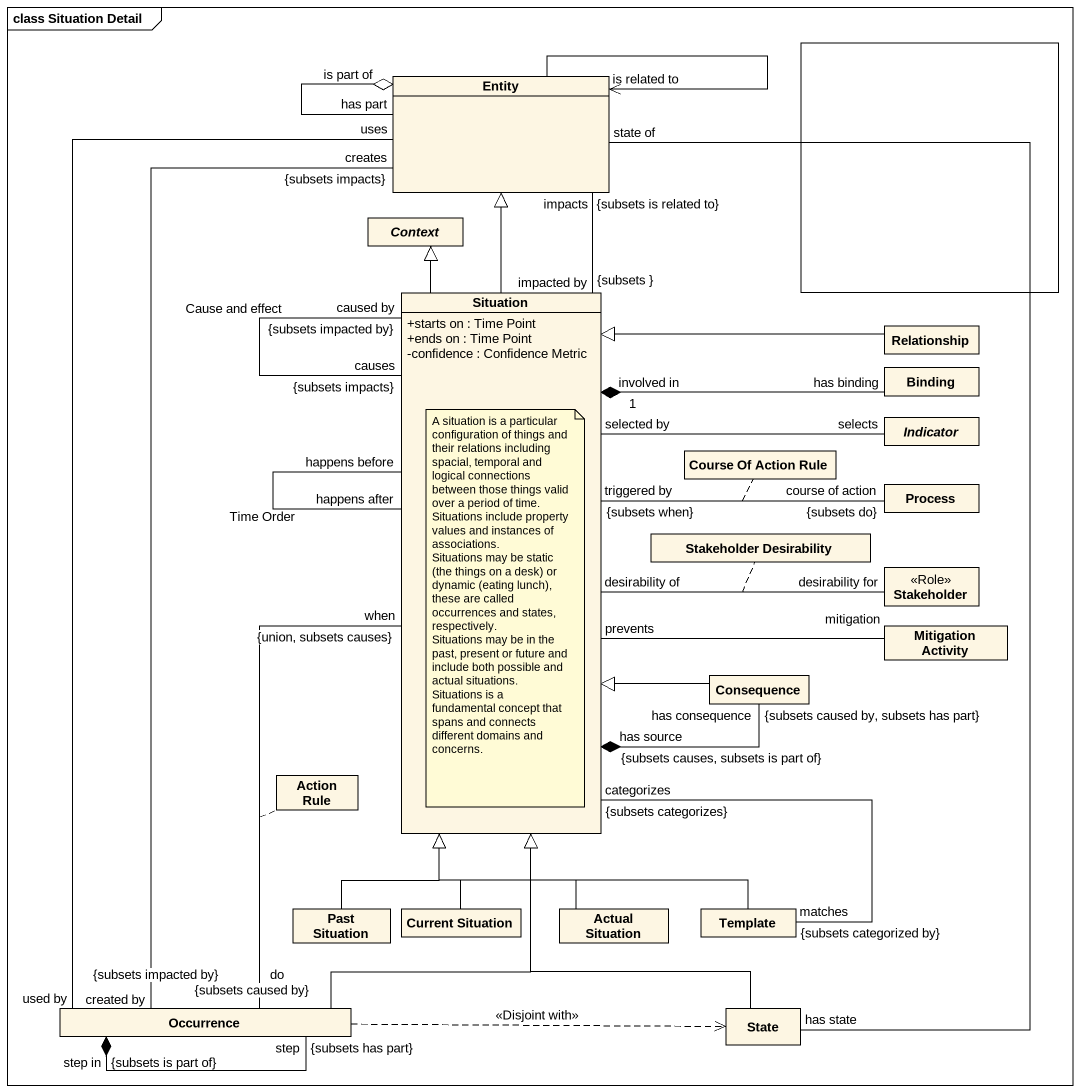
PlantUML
@startuml
mainframe class Situation Detail
allowmixing
hide circle
hide empty members
skinparam classAttributeIconSize 0
rectangle " " as rectangle1
class "Entity" as Entity_
abstract class Context
class Situation {
  +starts on : Time Point
  +ends on : Time Point
  -confidence : Confidence Metric
}
class Relationship
class Binding
abstract class Indicator
class "Course Of Action Rule" as Course_Of_Action_Rule
class "Process" as Process_
class "Stakeholder Desirability" as Stakeholder_Desirability
class Stakeholder <<Role>>
class "Mitigation Activity" as Mitigation_Activity
class Consequence
class "Action Rule" as Action_Rule
class "Past Situation" as Past_Situation
class "Current Situation" as Current_Situation
class "Actual Situation" as Actual_Situation
class Template
class Occurrence
class "State" as State_
Entity_ "is part of" o-- "has part" Entity_
Entity_ --> "is related to" Entity_
Situation -up-|> Entity_
Situation "impacted by\n{subsets }" -up- "impacts\n{subsets is related to}" Entity_
Situation -up-|> Context
Situation "happens before" -- "happens after" Situation : Time Order
Situation "causes\n{subsets impacts}" -- "caused by\n{subsets impacted by}" Situation : Cause and effect
Situation "triggered by\n{subsets when}" -right- "course of action\n{subsets do}" Process_
(Situation, Process_) .. Course_Of_Action_Rule
Situation "has source\n{subsets causes, subsets is part of}" *-right- "has consequence\n{subsets caused by, subsets has part}" Consequence
Relationship -left-|> Situation
Binding "has binding" -left-* "involved in\n1" Situation
Indicator "selects" -left- "selected by" Situation
Stakeholder "desirability for" -left- "desirability of" Situation
(Stakeholder, Situation) .. Stakeholder_Desirability
Mitigation_Activity "mitigation" -left- "prevents" Situation
Consequence -left-|> Situation
Past_Situation -up-|> Situation
Current_Situation -up-|> Situation
Actual_Situation -up-|> Situation
Template -up-|> Situation
Template "matches\n{subsets categorized by}" -up- "categorizes\n{subsets categorizes}" Situation
Occurrence "created by\n{subsets impacted by}" -up- "creates\n{subsets impacts}" Entity_
Occurrence "used by" -up- "uses" Entity_
Occurrence -up-|> Situation
Occurrence "do\n{subsets caused by}" -up- "when\n{union, subsets causes}" Situation
(Occurrence, Situation) .. Action_Rule
Occurrence "step in\n{subsets is part of}" *-- "step\n{subsets has part}" Occurrence
Occurrence .right.> State_ : <<Disjoint with>>
State_ "has state" -up- "state of" Entity_
State_ -up-|> Situation
note bottom of Situation
  A situation is a particular configuration of things and their relations including spacial, temporal and logical connections between those things valid over a period of time. Situations include property values and instances of associations.
  Situations may be static (the things on a desk) or dynamic (eating lunch), these are called occurrences and states, respectively.
  Situations may be in the past, present or future and include both possible and actual situations.
  Situations is a fundamental concept that spans and connects different domains and concerns.
end note
@enduml
